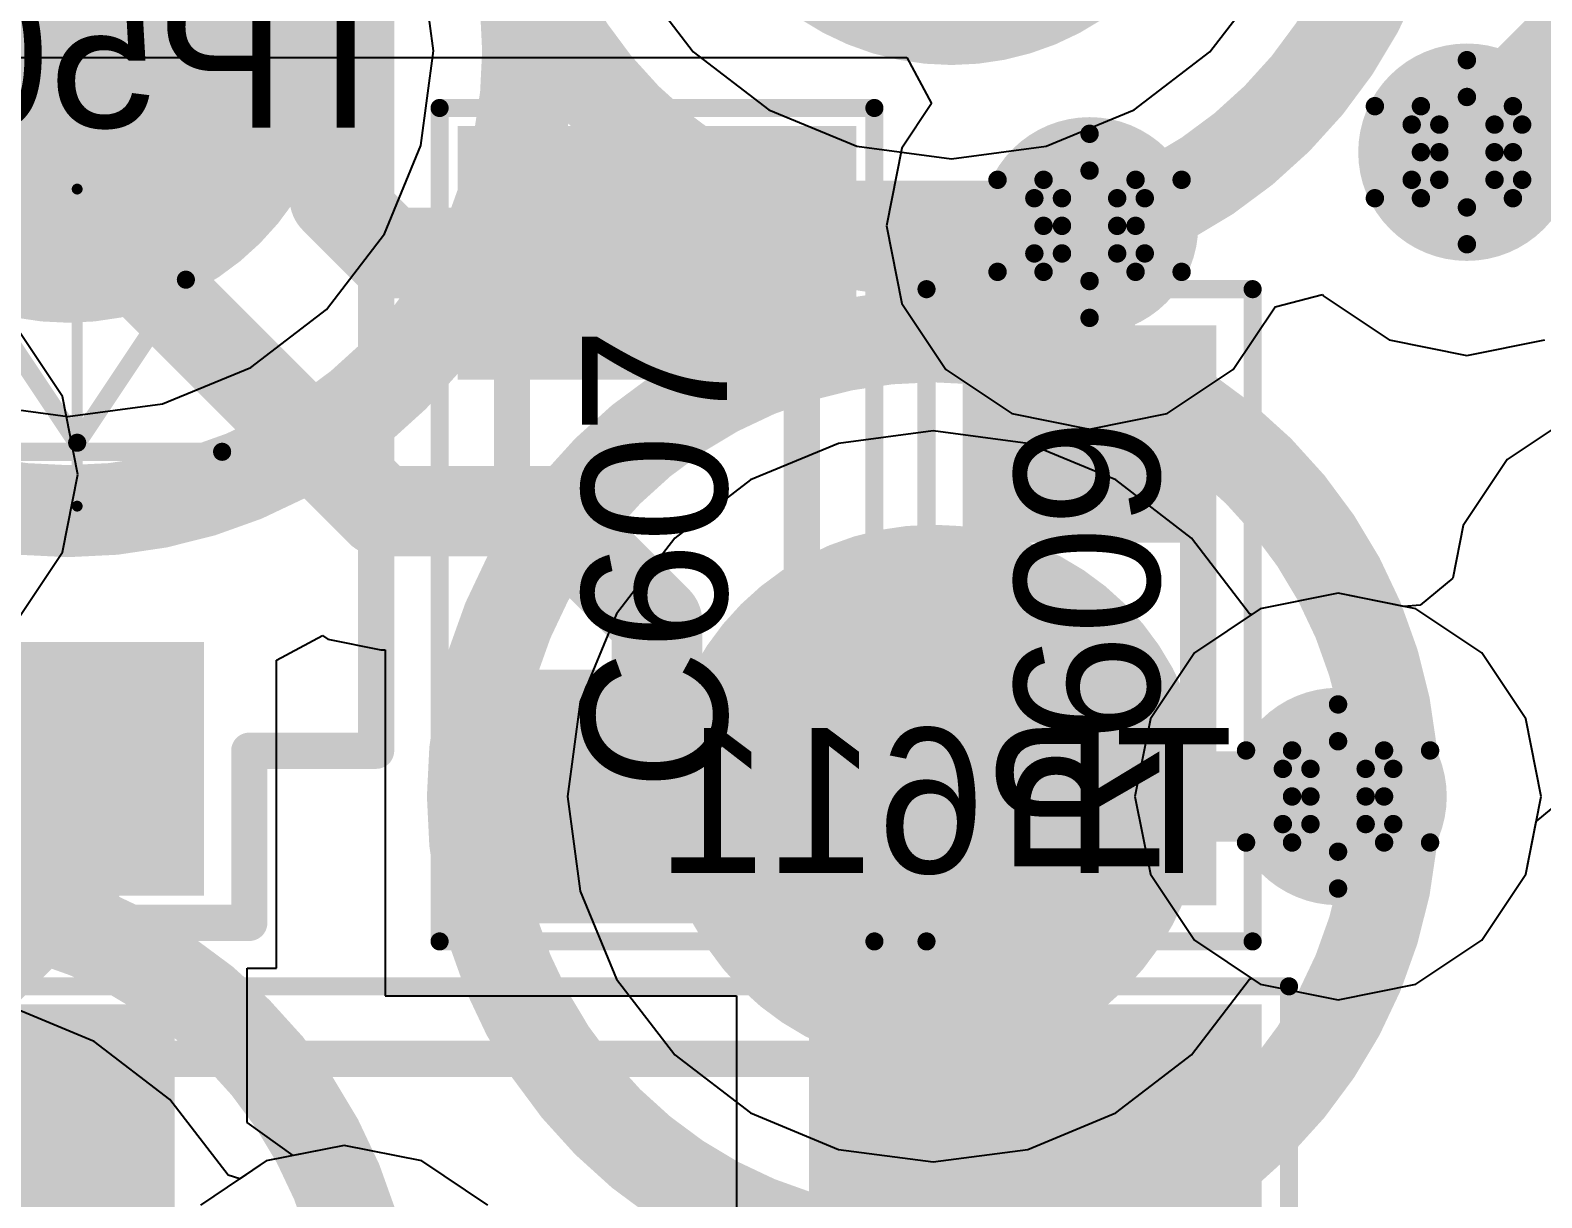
# Model space of a CAD drawing. Header units: millimetres. Extents: x 5 to 399, y 5 to 287.
# Drawn here: x 226.576 to 230.747, y 125.545 to 128.767 of the extents above; entities that cross this region are included whole.
import ezdxf

# ---------------------------------------------------------------- set-up
doc = ezdxf.new("R2010")
doc.units = ezdxf.units.MM
for name, color, linetype in [('BottomLayer', 5, 'Continuous'), ('BottomOverlay', 54, 'Continuous'), ('BottomPaste', 16, 'Continuous'), ('BottomSolder', 6, 'Continuous'), ('DrillDrawing', 1, 'Continuous'), ('DrillGuide', 244, 'Continuous'), ('Mechanical13', 56, 'Continuous'), ('MidLayer1', 16, 'Continuous'), ('MidLayer2', 76, 'Continuous'), ('MultiLayer', 9, 'Continuous'), ('TopLayer', 1, 'Continuous'), ('TopOverlay', 2, 'Continuous'), ('TopPaste', 8, 'Continuous'), ('TopSolder', 216, 'Continuous'), ('ViaHoleLayer', 16, 'Continuous')]:
    doc.layers.add(name, color=color, linetype=linetype)

# ---------------------------------------------------------------- blocks, each defined once
blk = doc.blocks.new('TP1_5MM_B_36')
at = {"layer": 'BottomLayer', "const_width": 0.7499985}
blk.add_lwpolyline([(-0.37499798, 0, 1), (0.37499798, 0, 1)], format="xyb", close=True, dxfattribs=at)
at = {"layer": 'BottomOverlay'}
for points, const_width in [([(1.27, 0, 1), (-1.27, 0, 1)], 0.254), ([(-1.3335, 0, 1), (-1.2065, 0, 1)], 0.127), ([(1.2065, 0, 1), (1.3335, 0, 1)], 0.127)]:
    blk.add_lwpolyline(points, format="xyb", close=True, dxfattribs=dict(at, const_width=const_width))
at = {"layer": 'BottomPaste', "const_width": 0.7499985}
blk.add_lwpolyline([(-0.37499798, 0, 1), (0.37499798, 0, 1)], format="xyb", close=True, dxfattribs=at)
at = {"layer": 'BottomSolder', "const_width": 0.7499985}
blk.add_lwpolyline([(-0.37499798, 0, 1), (0.37499798, 0, 1)], format="xyb", close=True, dxfattribs=at)
blk = doc.blocks.new('0603_C_58')
at = {"layer": 'Mechanical13', "const_width": 0.0999998}
for points in [[(-0.77499972, 0.4001287399999999), (0.8249996199999998, 0.4001287399999999)], [(-0.77499972, 0.4001287399999999), (-0.77499972, -0.39982902)], [(0.8249996199999998, 0.4001287399999999), (0.8249996199999998, -0.39982902)], [(-0.77499972, -0.39982902), (0.8249996199999998, -0.39982902)]]:
    blk.add_lwpolyline(points, dxfattribs=at)
at = {"layer": 'Mechanical13', "const_width": 0.0499999}
for points in [[(-0.7999984, 0.4001287399999999, 1), (-0.75000104, 0.4001287399999999, 1)], [(-0.7999984, 0.4001287399999999, 1), (-0.75000104, 0.4001287399999999, 1)], [(0.8000009399999999, 0.4001287399999999, 1), (0.8499983, 0.4001287399999999, 1)], [(0.8000009399999999, 0.4001287399999999, 1), (0.8499983, 0.4001287399999999, 1)], [(-0.7999984, -0.39982902, 1), (-0.75000104, -0.39982902, 1)], [(-0.7999984, -0.39982902, 1), (-0.75000104, -0.39982902, 1)], [(0.8000009399999999, -0.39982902, 1), (0.8499983, -0.39982902, 1)], [(0.8000009399999999, -0.39982902, 1), (0.8499983, -0.39982902, 1)]]:
    blk.add_lwpolyline(points, format="xyb", close=True, dxfattribs=at)
at = {"layer": 'TopLayer'}
for points in [[(-0.4500016399999999, -0.49999646), (-0.4500016399999999, 0.50000154), (-1.05000044, -0.49999646), (-1.05000044, 0.50000154)], [(0.4500016399999999, 0.49999646), (0.4500016399999999, -0.50000154), (1.05000044, 0.49999646), (1.05000044, -0.50000154)]]:
    blk.add_solid(points, dxfattribs=at)
at = {"layer": 'TopOverlay', "const_width": 0.0499999}
for points in [[(-1.15000024, 0.5999987999999999), (-1.15000024, -0.5999987999999999)], [(-1.15000024, 0.5999987999999999), (1.15000024, 0.5999987999999999)], [(1.15000024, 0.5999987999999999), (1.15000024, -0.5999987999999999)], [(-1.15000024, -0.5999987999999999), (1.15000024, -0.5999987999999999)]]:
    blk.add_lwpolyline(points, dxfattribs=at)
at = {"layer": 'TopOverlay', "const_width": 0.02499868}
for points in [[(-1.16249958, 0.5999987999999999, 1), (-1.1375009, 0.5999987999999999, 1)], [(-1.16249958, 0.5999987999999999, 1), (-1.1375009, 0.5999987999999999, 1)], [(1.1375009, 0.5999987999999999, 1), (1.16249958, 0.5999987999999999, 1)], [(1.1375009, 0.5999987999999999, 1), (1.16249958, 0.5999987999999999, 1)], [(-1.16249958, -0.5999987999999999, 1), (-1.1375009, -0.5999987999999999, 1)], [(-1.16249958, -0.5999987999999999, 1), (-1.1375009, -0.5999987999999999, 1)], [(1.1375009, -0.5999987999999999, 1), (1.16249958, -0.5999987999999999, 1)], [(1.1375009, -0.5999987999999999, 1), (1.16249958, -0.5999987999999999, 1)]]:
    blk.add_lwpolyline(points, format="xyb", close=True, dxfattribs=at)
at = {"layer": 'TopPaste'}
for points in [[(-0.4500016399999999, -0.49999646), (-0.4500016399999999, 0.50000154), (-1.05000044, -0.49999646), (-1.05000044, 0.50000154)], [(0.4500016399999999, 0.49999646), (0.4500016399999999, -0.50000154), (1.05000044, 0.49999646), (1.05000044, -0.50000154)]]:
    blk.add_solid(points, dxfattribs=at)
at = {"layer": 'TopSolder'}
for points in [[(-0.40000174, -0.54999636), (-0.40000174, 0.55000144), (-1.10000034, -0.54999636), (-1.10000034, 0.55000144)], [(0.40000174, 0.54999636), (0.40000174, -0.55000144), (1.10000034, 0.54999636), (1.10000034, -0.55000144)]]:
    blk.add_solid(points, dxfattribs=at)
blk = doc.blocks.new('TP1_5MM_B_99')
at = {"layer": 'BottomLayer', "const_width": 0.7499985}
blk.add_lwpolyline([(-0.37499798, 0, 1), (0.37499798, 0, 1)], format="xyb", close=True, dxfattribs=at)
at = {"layer": 'BottomOverlay'}
for points, const_width in [([(1.27, 0, 1), (-1.27, 0, 1)], 0.254), ([(-1.3335, 0, 1), (-1.2065, 0, 1)], 0.127), ([(1.2065, 0, 1), (1.3335, 0, 1)], 0.127)]:
    blk.add_lwpolyline(points, format="xyb", close=True, dxfattribs=dict(at, const_width=const_width))
at = {"layer": 'BottomPaste', "const_width": 0.7499985}
blk.add_lwpolyline([(-0.37499798, 0, 1), (0.37499798, 0, 1)], format="xyb", close=True, dxfattribs=at)
at = {"layer": 'BottomSolder', "const_width": 0.7499985}
blk.add_lwpolyline([(-0.37499798, 0, 1), (0.37499798, 0, 1)], format="xyb", close=True, dxfattribs=at)
blk = doc.blocks.new('TP1_5MM_B_100')
at = {"layer": 'BottomLayer', "const_width": 0.7499985}
blk.add_lwpolyline([(-0.37499798, 0, 1), (0.37499798, 0, 1)], format="xyb", close=True, dxfattribs=at)
at = {"layer": 'BottomOverlay'}
for points, const_width in [([(1.27, 0, 1), (-1.27, 0, 1)], 0.254), ([(-1.3335, 0, 1), (-1.2065, 0, 1)], 0.127), ([(1.2065, 0, 1), (1.3335, 0, 1)], 0.127)]:
    blk.add_lwpolyline(points, format="xyb", close=True, dxfattribs=dict(at, const_width=const_width))
at = {"layer": 'BottomPaste', "const_width": 0.7499985}
blk.add_lwpolyline([(-0.37499798, 0, 1), (0.37499798, 0, 1)], format="xyb", close=True, dxfattribs=at)
at = {"layer": 'BottomSolder', "const_width": 0.7499985}
blk.add_lwpolyline([(-0.37499798, 0, 1), (0.37499798, 0, 1)], format="xyb", close=True, dxfattribs=at)
blk = doc.blocks.new('TP1_5MM_B_124')
at = {"layer": 'BottomLayer', "const_width": 0.7499985}
blk.add_lwpolyline([(-0.37499798, 0, 1), (0.37499798, 0, 1)], format="xyb", close=True, dxfattribs=at)
at = {"layer": 'BottomOverlay'}
for points, const_width in [([(1.27, 0, 1), (-1.27, 0, 1)], 0.254), ([(-1.3335, 0, 1), (-1.2065, 0, 1)], 0.127), ([(1.2065, 0, 1), (1.3335, 0, 1)], 0.127)]:
    blk.add_lwpolyline(points, format="xyb", close=True, dxfattribs=dict(at, const_width=const_width))
at = {"layer": 'BottomPaste', "const_width": 0.7499985}
blk.add_lwpolyline([(-0.37499798, 0, 1), (0.37499798, 0, 1)], format="xyb", close=True, dxfattribs=at)
at = {"layer": 'BottomSolder', "const_width": 0.7499985}
blk.add_lwpolyline([(-0.37499798, 0, 1), (0.37499798, 0, 1)], format="xyb", close=True, dxfattribs=at)
blk = doc.blocks.new('0402_R_184')
at = {"layer": 'Mechanical13', "const_width": 0.0999998}
for points in [[(-0.5499989, 0.30000194), (0.55000144, 0.30000194)], [(-0.5499989, 0.30000194), (-0.5499989, -0.29999686)], [(0.55000144, 0.30000194), (0.55000144, -0.29999686)], [(-0.5499989, -0.29999686), (0.55000144, -0.29999686)]]:
    blk.add_lwpolyline(points, dxfattribs=at)
at = {"layer": 'Mechanical13', "const_width": 0.0499999}
for points in [[(-0.57499758, 0.30000194, 1), (-0.52500022, 0.30000194, 1)], [(-0.57499758, 0.30000194, 1), (-0.52500022, 0.30000194, 1)], [(0.52500276, 0.30000194, 1), (0.57500012, 0.30000194, 1)], [(0.52500276, 0.30000194, 1), (0.57500012, 0.30000194, 1)], [(-0.57499758, -0.29999686, 1), (-0.52500022, -0.29999686, 1)], [(-0.57499758, -0.29999686, 1), (-0.52500022, -0.29999686, 1)], [(0.52500276, -0.29999686, 1), (0.57500012, -0.29999686, 1)], [(0.52500276, -0.29999686, 1), (0.57500012, -0.29999686, 1)]]:
    blk.add_lwpolyline(points, format="xyb", close=True, dxfattribs=at)
at = {"layer": 'TopLayer'}
for points in [[(-0.2499995, -0.29999686), (-0.2499995, 0.30000194), (-0.7499985, -0.29999686), (-0.7499985, 0.30000194)], [(0.75000104, -0.29999686), (0.75000104, 0.30000194), (0.25000204, -0.29999686), (0.25000204, 0.30000194)]]:
    blk.add_solid(points, dxfattribs=at)
at = {"layer": 'TopOverlay', "const_width": 0.0499999}
for points in [[(-0.90000074, 0.4499991), (0.90000074, 0.4499991)], [(-0.90000074, 0.4499991), (-0.90000074, -0.4499991)], [(0.90000074, 0.4499991), (0.90000074, -0.4499991)], [(-0.90000074, -0.4499991), (0.90000074, -0.4499991)]]:
    blk.add_lwpolyline(points, dxfattribs=at)
at = {"layer": 'TopOverlay', "const_width": 0.02499868}
for points in [[(-0.9125000799999999, 0.4499991, 1), (-0.8875014, 0.4499991, 1)], [(-0.9125000799999999, 0.4499991, 1), (-0.8875014, 0.4499991, 1)], [(0.8875014, 0.4499991, 1), (0.9125000799999999, 0.4499991, 1)], [(0.8875014, 0.4499991, 1), (0.9125000799999999, 0.4499991, 1)], [(-0.9125000799999999, -0.4499991, 1), (-0.8875014, -0.4499991, 1)], [(-0.9125000799999999, -0.4499991, 1), (-0.8875014, -0.4499991, 1)], [(0.8875014, -0.4499991, 1), (0.9125000799999999, -0.4499991, 1)], [(0.8875014, -0.4499991, 1), (0.9125000799999999, -0.4499991, 1)]]:
    blk.add_lwpolyline(points, format="xyb", close=True, dxfattribs=at)
at = {"layer": 'TopPaste'}
for points in [[(-0.2499995, -0.29999686), (-0.2499995, 0.30000194), (-0.7499985, -0.29999686), (-0.7499985, 0.30000194)], [(0.75000104, -0.29999686), (0.75000104, 0.30000194), (0.25000204, -0.29999686), (0.25000204, 0.30000194)]]:
    blk.add_solid(points, dxfattribs=at)
at = {"layer": 'TopSolder'}
for points in [[(-0.1999996, -0.34999676), (-0.1999996, 0.35000184), (-0.7999984, -0.34999676), (-0.7999984, 0.35000184)], [(0.8000009399999999, -0.34999676), (0.8000009399999999, 0.35000184), (0.20000214, -0.34999676), (0.20000214, 0.35000184)]]:
    blk.add_solid(points, dxfattribs=at)
blk = doc.blocks.new('1206_R_187')
at = {"layer": 'Mechanical13', "const_width": 0.0999998}
for points in [[(-1.59983424, 0.8002015999999998), (-1.59983424, -0.7998764799999999)], [(1.60015936, -0.7998764799999999), (-1.59983424, -0.7998764799999999)]]:
    blk.add_lwpolyline(points, dxfattribs=at)
at = {"layer": 'Mechanical13', "const_width": 0.0499999}
blk.add_lwpolyline([(-1.62483292, -0.7998764799999999, 1), (-1.57483556, -0.7998764799999999, 1)], format="xyb", close=True, dxfattribs=at)
blk.add_lwpolyline([(-1.62483292, -0.7998764799999999, 1), (-1.57483556, -0.7998764799999999, 1)], format="xyb", close=True, dxfattribs=at)
at = {"layer": 'TopLayer'}
for points in [[(-0.9249994199999999, -0.8999956600000001), (-0.9249994199999999, 0.90000074), (-2.07499966, -0.8999956600000001), (-2.07499966, 0.90000074)], [(2.07499966, -0.8999956600000001), (2.07499966, 0.90000074), (0.9249994199999999, -0.8999956600000001), (0.9249994199999999, 0.90000074)]]:
    blk.add_solid(points, dxfattribs=at)
at = {"layer": 'TopOverlay', "const_width": 0.0499999}
for points in [[(-2.20000068, 1.00000054), (-2.20000068, -1.00000054)], [(2.17499946, -1.00000054), (-2.20000068, -1.00000054)]]:
    blk.add_lwpolyline(points, dxfattribs=at)
at = {"layer": 'TopOverlay', "const_width": 0.02499868}
blk.add_lwpolyline([(-2.21250002, -1.00000054, 1), (-2.18750134, -1.00000054, 1)], format="xyb", close=True, dxfattribs=at)
blk.add_lwpolyline([(-2.21250002, -1.00000054, 1), (-2.18750134, -1.00000054, 1)], format="xyb", close=True, dxfattribs=at)
at = {"layer": 'TopPaste'}
for points in [[(-0.9249994199999999, -0.8999956600000001), (-0.9249994199999999, 0.90000074), (-2.07499966, -0.8999956600000001), (-2.07499966, 0.90000074)], [(2.07499966, -0.8999956600000001), (2.07499966, 0.90000074), (0.9249994199999999, -0.8999956600000001), (0.9249994199999999, 0.90000074)]]:
    blk.add_solid(points, dxfattribs=at)
at = {"layer": 'TopSolder'}
for points in [[(-0.87499952, -0.94999556), (-0.87499952, 0.95000064), (-2.12499956, -0.94999556), (-2.12499956, 0.95000064)], [(2.12499956, -0.94999556), (2.12499956, 0.95000064), (0.87499952, -0.94999556), (0.87499952, 0.95000064)]]:
    blk.add_solid(points, dxfattribs=at)
blk = doc.blocks.new('SOD_323_216')
at = {"layer": 'TopLayer'}
for points in [[(-0.8000009399999999, -0.29999686), (-0.8000009399999999, 0.30000194), (-1.39999974, -0.29999686), (-1.39999974, 0.30000194)], [(1.39999974, -0.29999686), (1.39999974, 0.30000194), (0.8000009399999999, -0.29999686), (0.8000009399999999, 0.30000194)]]:
    blk.add_solid(points, dxfattribs=at)
at = {"layer": 'TopOverlay'}
for points, const_width in [([(-1.05000044, 0.8249996199999998), (-1.05000044, 0.47500032)], 0.0999998), ([(-1.05000044, 0.8249996199999998), (1.05000044, 0.8249996199999998)], 0.0999998), ([(1.05000044, 0.8249996199999998), (1.05000044, 0.47500032)], 0.0999998), ([(-1.52500076, 0.47500032), (-1.52500076, -0.47500032)], 0.0999998), ([(-1.52500076, 0.47499778), (-1.05000044, 0.47499778)], 0.0999998), ([(1.05000044, 0.47499778), (1.52500076, 0.47499778)], 0.0999998), ([(1.52500076, 0.47500032), (1.52500076, -0.47500032)], 0.0999998), ([(-0.22500082, 0.37500052), (-0.22500082, -0.3999992)], 0.0499999), ([(-0.22500082, 0.37500052), (-0.0499999, 0.37500052)], 0.0499999), ([(0.2499995, 0.2999994), (-0.20000214, 0)], 0.0499999), ([(0.2499995, 0.2999994), (0.2499995, -0.2999994)], 0.0499999), ([(-0.37500052, 0), (0.499999, 0)], 0.02999994), ([(-0.20000214, 0), (0.2499995, -0.2999994)], 0.0499999), ([(-1.52500076, -0.47499778), (-1.05000044, -0.47499778)], 0.0999998), ([(-1.05000044, -0.47500032), (-1.05000044, -0.8249996199999998)], 0.0999998), ([(1.05000044, -0.47499778), (1.52500076, -0.47499778)], 0.0999998), ([(1.05000044, -0.47500032), (1.05000044, -0.8249996199999998)], 0.0999998), ([(-1.05000044, -0.8249996199999998), (1.05000044, -0.8249996199999998)], 0.0999998)]:
    blk.add_lwpolyline(points, dxfattribs=dict(at, const_width=const_width))
for points, const_width in [([(-1.07499912, 0.8249996199999998, 1), (-1.02500176, 0.8249996199999998, 1)], 0.0499999), ([(-1.07499912, 0.8249996199999998, 1), (-1.02500176, 0.8249996199999998, 1)], 0.0499999), ([(1.02500176, 0.8249996199999998, 1), (1.07499912, 0.8249996199999998, 1)], 0.0499999), ([(1.02500176, 0.8249996199999998, 1), (1.07499912, 0.8249996199999998, 1)], 0.0499999), ([(-1.54999944, 0.47500032, 1), (-1.50000208, 0.47500032, 1)], 0.0499999), ([(-1.54999944, 0.47499778, 1), (-1.50000208, 0.47499778, 1)], 0.0499999), ([(-1.07499912, 0.47500032, 1), (-1.02500176, 0.47500032, 1)], 0.0499999), ([(-1.07499912, 0.47499778, 1), (-1.02500176, 0.47499778, 1)], 0.0499999), ([(1.02500176, 0.47500032, 1), (1.07499912, 0.47500032, 1)], 0.0499999), ([(1.02500176, 0.47499778, 1), (1.07499912, 0.47499778, 1)], 0.0499999), ([(1.50000208, 0.47500032, 1), (1.54999944, 0.47500032, 1)], 0.0499999), ([(1.50000208, 0.47499778, 1), (1.54999944, 0.47499778, 1)], 0.0499999), ([(-0.23750016, 0.37500052, 1), (-0.21250148, 0.37500052, 1)], 0.02499868), ([(-0.23750016, 0.37500052, 1), (-0.21250148, 0.37500052, 1)], 0.02499868), ([(-0.06249923999999999, 0.37500052, 1), (-0.03750056, 0.37500052, 1)], 0.02499868), ([(0.23750016, 0.2999994, 1), (0.26249884, 0.2999994, 1)], 0.02499868), ([(0.23750016, 0.2999994, 1), (0.26249884, 0.2999994, 1)], 0.02499868), ([(-0.38250114, 0, 1), (-0.3674999, 0, 1)], 0.0149987), ([(-0.21250148, 0, 1), (-0.1875028, 0, 1)], 0.02499868), ([(-0.21250148, 0, 1), (-0.1875028, 0, 1)], 0.02499868), ([(0.49249838, 0, 1), (0.5074996199999999, 0, 1)], 0.0149987), ([(0.23750016, -0.2999994, 1), (0.26249884, -0.2999994, 1)], 0.02499868), ([(0.23750016, -0.2999994, 1), (0.26249884, -0.2999994, 1)], 0.02499868), ([(-0.23750016, -0.3999992, 1), (-0.21250148, -0.3999992, 1)], 0.02499868), ([(-1.54999944, -0.47499778, 1), (-1.50000208, -0.47499778, 1)], 0.0499999), ([(-1.54999944, -0.47500032, 1), (-1.50000208, -0.47500032, 1)], 0.0499999), ([(-1.07499912, -0.47499778, 1), (-1.02500176, -0.47499778, 1)], 0.0499999), ([(-1.07499912, -0.47500032, 1), (-1.02500176, -0.47500032, 1)], 0.0499999), ([(1.02500176, -0.47499778, 1), (1.07499912, -0.47499778, 1)], 0.0499999), ([(1.02500176, -0.47500032, 1), (1.07499912, -0.47500032, 1)], 0.0499999), ([(1.50000208, -0.47499778, 1), (1.54999944, -0.47499778, 1)], 0.0499999), ([(1.50000208, -0.47500032, 1), (1.54999944, -0.47500032, 1)], 0.0499999), ([(-1.07499912, -0.8249996199999998, 1), (-1.02500176, -0.8249996199999998, 1)], 0.0499999), ([(-1.07499912, -0.8249996199999998, 1), (-1.02500176, -0.8249996199999998, 1)], 0.0499999), ([(1.02500176, -0.8249996199999998, 1), (1.07499912, -0.8249996199999998, 1)], 0.0499999), ([(1.02500176, -0.8249996199999998, 1), (1.07499912, -0.8249996199999998, 1)], 0.0499999)]:
    blk.add_lwpolyline(points, format="xyb", close=True, dxfattribs=dict(at, const_width=const_width))
at = {"layer": 'TopPaste'}
for points in [[(-0.8000009399999999, -0.29999686), (-0.8000009399999999, 0.30000194), (-1.39999974, -0.29999686), (-1.39999974, 0.30000194)], [(1.39999974, -0.29999686), (1.39999974, 0.30000194), (0.8000009399999999, -0.29999686), (0.8000009399999999, 0.30000194)]]:
    blk.add_solid(points, dxfattribs=at)
at = {"layer": 'TopSolder'}
for points in [[(-0.75000104, -0.34999676), (-0.75000104, 0.35000184), (-1.44999964, -0.34999676), (-1.44999964, 0.35000184)], [(1.44999964, -0.34999676), (1.44999964, 0.35000184), (0.75000104, -0.34999676), (0.75000104, 0.35000184)]]:
    blk.add_solid(points, dxfattribs=at)

msp = doc.modelspace()

# ---------------------------------------------------------------- linework, layer by layer
at = {"layer": 'BottomLayer'}
for p, q in [((227.68862514, 128.70999658), (227.6542564, 128.97104762)), ((228.24490292, 128.91688212), (228.40519216, 128.70798998)), ((229.83160536, 128.70798998), (229.9918946, 128.91688212)), ((227.6542564, 128.44894554), (227.68862514, 128.70999658)), ((228.40519216, 128.70798998), (228.61408684, 128.54770074)), ((229.62271068, 128.54770074), (229.83160536, 128.70798998)), ((228.61408684, 128.54770074), (228.85734772, 128.44693894)), ((229.3794498, 128.44693894), (229.62271068, 128.54770074)), ((227.5534946, 128.20568466), (227.6542564, 128.44894554)), ((228.85734772, 128.44693894), (229.11839876, 128.4125702)), ((229.11839876, 128.4125702), (229.3794498, 128.44693894)), ((227.39320536, 127.99678998), (227.5534946, 128.20568466)), ((227.18431322, 127.83650074), (227.39320536, 127.99678998)), ((226.9410498, 127.73573894), (227.18431322, 127.83650074)), ((226.41894772, 127.73573894), (226.67999876, 127.7013702)), ((226.67999876, 127.7013702), (226.9410498, 127.73573894)), ((230.83419924, 127.70408292), (230.65227174, 127.5825236)), ((229.06759876, 127.66122296), (228.80654772, 127.62685422)), ((229.3286498, 127.62685422), (229.06759876, 127.66122296)), ((228.80654772, 127.62685422), (228.5632843, 127.52609242)), ((229.57191322, 127.52609242), (229.3286498, 127.62685422)), ((230.65227174, 127.5825236), (230.53071242, 127.4005961)), ((228.5632843, 127.52609242), (228.35439216, 127.36580318)), ((229.78080536, 127.36580318), (229.57191322, 127.52609242)), ((230.53071242, 127.4005961), (230.50180468, 127.25526746)), ((228.35439216, 127.36580318), (228.19410292, 127.1569085)), ((229.9410946, 127.15691104), (229.78080536, 127.36580318)), ((230.50180468, 127.25526746), (230.4116423, 127.18051018)), ((230.18519622, 127.2133727), (229.9705967, 127.17068546)), ((230.3666589, 127.17727676), (230.18519622, 127.2133727)), ((228.19410292, 127.1569085), (228.09334112, 126.91364762)), ((229.94720584, 127.15505684), (229.9410946, 127.15691104)), ((229.9705967, 127.17068546), (229.94720584, 127.15505684)), ((230.4116423, 127.18051018), (230.3666589, 127.17727676)), ((228.09334112, 126.91364762), (228.05897238, 126.65259658)), ((228.05897238, 126.65259658), (228.09334112, 126.39154554)), ((230.7321903, 126.58332824), (230.82235268, 126.65808552)), ((230.70328256, 126.4379996), (230.7321903, 126.58332824)), ((230.58172324, 126.2560721), (230.70328256, 126.4379996)), ((228.09334112, 126.39154554), (228.19410292, 126.14828466)), ((230.39979574, 126.13451278), (230.58172324, 126.2560721)), ((228.19410292, 126.14828466), (228.35439216, 125.93938998)), ((229.78080536, 125.93938998), (229.9410946, 126.14828212)), ((229.9410946, 126.14828212), (229.94721092, 126.15013886)), ((229.94721092, 126.15013886), (229.9705967, 126.13451278)), ((229.9705967, 126.13451278), (230.18519622, 126.09182554)), ((230.18519622, 126.09182554), (230.39979574, 126.13451278)), ((226.75251322, 125.97669242), (226.5092498, 126.07745422)), ((226.96140536, 125.81640318), (226.75251322, 125.97669242)), ((228.35439216, 125.93938998), (228.5632843, 125.77910074)), ((229.57191322, 125.77910074), (229.78080536, 125.93938998)), ((227.1216946, 125.60751104), (226.96140536, 125.81640318)), ((228.5632843, 125.77910074), (228.80654772, 125.67833894)), ((229.3286498, 125.67833894), (229.57191322, 125.77910074)), ((227.44199876, 125.68937016), (227.22739924, 125.64668292)), ((227.65659828, 125.64668292), (227.44199876, 125.68937016)), ((228.80654772, 125.67833894), (229.06759876, 125.6439702)), ((229.06759876, 125.6439702), (229.3286498, 125.67833894)), ((227.15407198, 125.59768886), (227.1216946, 125.60751104)), ((227.22739924, 125.64668292), (227.15407198, 125.59768886)), ((227.83852578, 125.5251236), (227.65659828, 125.64668292))]:
    msp.add_line(p, q, dxfattribs=at)
for points, const_width in [([(230.39079906, 128.43059658, 1), (230.69079846, 128.43059658, 1)], 0.2999994), ([(229.34939398, 128.22739912, 1), (229.64939338, 128.22739912, 1)], 0.2999994), ([(230.03519652, 126.65259912, 1), (230.33519592, 126.65259912, 1)], 0.2999994), ([(229.00509952, 126.65259658, 1), (229.130098, 126.65259658, 1)], 0.12499848), ([(230.12269444, 126.65259658, 1), (230.24769292, 126.65259658, 1)], 0.12499848), ([(230.12269444, 126.65259658, 1), (230.24769292, 126.65259658, 1)], 0.12499848), ([(230.12269698, 126.65259912, 1), (230.24769546, 126.65259912, 1)], 0.12499848)]:
    msp.add_lwpolyline(points, format="xyb", close=True, dxfattribs=dict(at, const_width=const_width))
at = {"layer": 'BottomLayer', "const_width": 0.2499995}
for points in [[(229.06759876, 126.65259658), (230.18519368, 126.65259658)], [(230.18519368, 126.65259658), (230.18519622, 126.65259912)]]:
    msp.add_lwpolyline(points, dxfattribs=at)
at = {"layer": 'DrillDrawing', "const_width": 0.0508}
for points in [[(230.41379876, 128.55759658), (230.54079876, 128.68459658)], [(230.54079876, 128.68459658), (230.66779876, 128.55759658)], [(230.28679876, 128.55759658), (230.41379876, 128.43059658)], [(230.28679876, 128.55759658), (230.41379876, 128.55759658)], [(230.46459876, 128.50679658), (230.54079876, 128.58299658)], [(230.54079876, 128.58299658), (230.61699876, 128.50679658)], [(230.66779876, 128.55759658), (230.79479876, 128.55759658)], [(230.66779876, 128.43059658), (230.79479876, 128.55759658)], [(230.38839876, 128.50679658), (230.46459876, 128.43059658)], [(230.38839876, 128.50679658), (230.46459876, 128.50679658)], [(230.61699876, 128.50679658), (230.69319876, 128.50679658)], [(230.61699876, 128.43059658), (230.69319876, 128.50679658)], [(229.37239368, 128.35439912), (229.49939368, 128.48139912)], [(229.49939368, 128.48139912), (229.62639368, 128.35439912)], [(230.28679876, 128.30359658), (230.41379876, 128.43059658)], [(230.38839876, 128.35439658), (230.46459876, 128.43059658)], [(230.61699876, 128.43059658), (230.69319876, 128.35439658)], [(230.66779876, 128.43059658), (230.79479876, 128.30359658)], [(229.42319368, 128.30359912), (229.49939368, 128.37979912)], [(229.49939368, 128.37979912), (229.57559368, 128.30359912)], [(229.24539368, 128.35439912), (229.37239368, 128.22739912)], [(229.24539368, 128.35439912), (229.37239368, 128.35439912)], [(229.62639368, 128.35439912), (229.75339368, 128.35439912)], [(229.62639368, 128.22739912), (229.75339368, 128.35439912)], [(230.38839876, 128.35439658), (230.46459876, 128.35439658)], [(230.46459876, 128.35439658), (230.54079876, 128.27819658)], [(230.54079876, 128.27819658), (230.61699876, 128.35439658)], [(230.61699876, 128.35439658), (230.69319876, 128.35439658)], [(229.34699368, 128.30359912), (229.42319368, 128.22739912)], [(229.34699368, 128.30359912), (229.42319368, 128.30359912)], [(229.57559368, 128.30359912), (229.65179368, 128.30359912)], [(229.57559368, 128.22739912), (229.65179368, 128.30359912)], [(230.28679876, 128.30359658), (230.41379876, 128.30359658)], [(230.41379876, 128.30359658), (230.54079876, 128.17659658)], [(230.54079876, 128.17659658), (230.66779876, 128.30359658)], [(230.66779876, 128.30359658), (230.79479876, 128.30359658)], [(229.24539368, 128.10039912), (229.37239368, 128.22739912)], [(229.34699368, 128.15119912), (229.42319368, 128.22739912)], [(229.57559368, 128.22739912), (229.65179368, 128.15119912)], [(229.62639368, 128.22739912), (229.75339368, 128.10039912)], [(229.34699368, 128.15119912), (229.42319368, 128.15119912)], [(229.42319368, 128.15119912), (229.49939368, 128.07499912)], [(229.49939368, 128.07499912), (229.57559368, 128.15119912)], [(229.57559368, 128.15119912), (229.65179368, 128.15119912)], [(229.24539368, 128.10039912), (229.37239368, 128.10039912)], [(229.37239368, 128.10039912), (229.49939368, 127.97339912)], [(229.49939368, 127.97339912), (229.62639368, 128.10039912)], [(229.62639368, 128.10039912), (229.75339368, 128.10039912)], [(230.05819622, 126.77959912), (230.18519622, 126.90659912)], [(230.18519622, 126.90659912), (230.31219622, 126.77959912)], [(230.10899622, 126.72879912), (230.18519622, 126.80499912)], [(230.18519622, 126.80499912), (230.26139622, 126.72879912)], [(229.93119622, 126.77959912), (230.05819622, 126.65259912)], [(229.93119622, 126.77959912), (230.05819622, 126.77959912)], [(230.31219622, 126.77959912), (230.43919622, 126.77959912)], [(230.31219622, 126.65259912), (230.43919622, 126.77959912)], [(230.03279622, 126.72879912), (230.10899622, 126.65259912)], [(230.03279622, 126.72879912), (230.10899622, 126.72879912)], [(230.26139622, 126.72879912), (230.33759622, 126.72879912)], [(230.26139622, 126.65259912), (230.33759622, 126.72879912)], [(229.93119622, 126.52559912), (230.05819622, 126.65259912)], [(230.03279622, 126.57639912), (230.10899622, 126.65259912)], [(230.26139622, 126.65259912), (230.33759622, 126.57639912)], [(230.31219622, 126.65259912), (230.43919622, 126.52559912)], [(230.03279622, 126.57639912), (230.10899622, 126.57639912)], [(230.10899622, 126.57639912), (230.18519622, 126.50019912)], [(230.18519622, 126.50019912), (230.26139622, 126.57639912)], [(230.26139622, 126.57639912), (230.33759622, 126.57639912)], [(229.93119622, 126.52559912), (230.05819622, 126.52559912)], [(230.05819622, 126.52559912), (230.18519622, 126.39859912)], [(230.18519622, 126.39859912), (230.31219622, 126.52559912)], [(230.31219622, 126.52559912), (230.43919622, 126.52559912)]]:
    msp.add_lwpolyline(points, dxfattribs=at)
at = {"layer": 'DrillDrawing', "const_width": 0.0254}
for points in [[(230.52809876, 128.68459658, 1), (230.55349876, 128.68459658, 1)], [(230.52809876, 128.68459658, 1), (230.55349876, 128.68459658, 1)], [(230.27409876, 128.55759658, 1), (230.29949876, 128.55759658, 1)], [(230.27409876, 128.55759658, 1), (230.29949876, 128.55759658, 1)], [(230.40109876, 128.55759658, 1), (230.42649876, 128.55759658, 1)], [(230.40109876, 128.55759658, 1), (230.42649876, 128.55759658, 1)], [(230.52809876, 128.58299658, 1), (230.55349876, 128.58299658, 1)], [(230.52809876, 128.58299658, 1), (230.55349876, 128.58299658, 1)], [(230.65509876, 128.55759658, 1), (230.68049876, 128.55759658, 1)], [(230.65509876, 128.55759658, 1), (230.68049876, 128.55759658, 1)], [(230.37569876, 128.50679658, 1), (230.40109876, 128.50679658, 1)], [(230.37569876, 128.50679658, 1), (230.40109876, 128.50679658, 1)], [(230.45189876, 128.50679658, 1), (230.47729876, 128.50679658, 1)], [(230.45189876, 128.50679658, 1), (230.47729876, 128.50679658, 1)], [(230.60429876, 128.50679658, 1), (230.62969876, 128.50679658, 1)], [(230.60429876, 128.50679658, 1), (230.62969876, 128.50679658, 1)], [(230.68049876, 128.50679658, 1), (230.70589876, 128.50679658, 1)], [(230.68049876, 128.50679658, 1), (230.70589876, 128.50679658, 1)], [(229.48669368, 128.48139912, 1), (229.51209368, 128.48139912, 1)], [(229.48669368, 128.48139912, 1), (229.51209368, 128.48139912, 1)], [(230.40109876, 128.43059658, 1), (230.42649876, 128.43059658, 1)], [(230.40109876, 128.43059658, 1), (230.42649876, 128.43059658, 1)], [(230.45189876, 128.43059658, 1), (230.47729876, 128.43059658, 1)], [(230.45189876, 128.43059658, 1), (230.47729876, 128.43059658, 1)], [(230.60429876, 128.43059658, 1), (230.62969876, 128.43059658, 1)], [(230.60429876, 128.43059658, 1), (230.62969876, 128.43059658, 1)], [(230.65509876, 128.43059658, 1), (230.68049876, 128.43059658, 1)], [(230.65509876, 128.43059658, 1), (230.68049876, 128.43059658, 1)], [(229.48669368, 128.37979912, 1), (229.51209368, 128.37979912, 1)], [(229.48669368, 128.37979912, 1), (229.51209368, 128.37979912, 1)], [(229.23269368, 128.35439912, 1), (229.25809368, 128.35439912, 1)], [(229.23269368, 128.35439912, 1), (229.25809368, 128.35439912, 1)], [(229.35969368, 128.35439912, 1), (229.38509368, 128.35439912, 1)], [(229.35969368, 128.35439912, 1), (229.38509368, 128.35439912, 1)], [(229.61369368, 128.35439912, 1), (229.63909368, 128.35439912, 1)], [(229.61369368, 128.35439912, 1), (229.63909368, 128.35439912, 1)], [(229.74069368, 128.35439912, 1), (229.76609368, 128.35439912, 1)], [(229.74069368, 128.35439912, 1), (229.76609368, 128.35439912, 1)], [(230.37569876, 128.35439658, 1), (230.40109876, 128.35439658, 1)], [(230.37569876, 128.35439658, 1), (230.40109876, 128.35439658, 1)], [(230.45189876, 128.35439658, 1), (230.47729876, 128.35439658, 1)], [(230.45189876, 128.35439658, 1), (230.47729876, 128.35439658, 1)], [(230.60429876, 128.35439658, 1), (230.62969876, 128.35439658, 1)], [(230.60429876, 128.35439658, 1), (230.62969876, 128.35439658, 1)], [(230.68049876, 128.35439658, 1), (230.70589876, 128.35439658, 1)], [(230.68049876, 128.35439658, 1), (230.70589876, 128.35439658, 1)], [(229.33429368, 128.30359912, 1), (229.35969368, 128.30359912, 1)], [(229.33429368, 128.30359912, 1), (229.35969368, 128.30359912, 1)], [(229.41049368, 128.30359912, 1), (229.43589368, 128.30359912, 1)], [(229.41049368, 128.30359912, 1), (229.43589368, 128.30359912, 1)], [(229.56289368, 128.30359912, 1), (229.58829368, 128.30359912, 1)], [(229.56289368, 128.30359912, 1), (229.58829368, 128.30359912, 1)], [(229.63909368, 128.30359912, 1), (229.66449368, 128.30359912, 1)], [(229.63909368, 128.30359912, 1), (229.66449368, 128.30359912, 1)], [(230.27409876, 128.30359658, 1), (230.29949876, 128.30359658, 1)], [(230.27409876, 128.30359658, 1), (230.29949876, 128.30359658, 1)], [(230.40109876, 128.30359658, 1), (230.42649876, 128.30359658, 1)], [(230.40109876, 128.30359658, 1), (230.42649876, 128.30359658, 1)], [(230.65509876, 128.30359658, 1), (230.68049876, 128.30359658, 1)], [(230.65509876, 128.30359658, 1), (230.68049876, 128.30359658, 1)], [(230.52809876, 128.27819658, 1), (230.55349876, 128.27819658, 1)], [(230.52809876, 128.27819658, 1), (230.55349876, 128.27819658, 1)], [(229.35969368, 128.22739912, 1), (229.38509368, 128.22739912, 1)], [(229.35969368, 128.22739912, 1), (229.38509368, 128.22739912, 1)], [(229.41049368, 128.22739912, 1), (229.43589368, 128.22739912, 1)], [(229.41049368, 128.22739912, 1), (229.43589368, 128.22739912, 1)], [(229.56289368, 128.22739912, 1), (229.58829368, 128.22739912, 1)], [(229.56289368, 128.22739912, 1), (229.58829368, 128.22739912, 1)], [(229.61369368, 128.22739912, 1), (229.63909368, 128.22739912, 1)], [(229.61369368, 128.22739912, 1), (229.63909368, 128.22739912, 1)], [(230.52809876, 128.17659658, 1), (230.55349876, 128.17659658, 1)], [(230.52809876, 128.17659658, 1), (230.55349876, 128.17659658, 1)], [(229.33429368, 128.15119912, 1), (229.35969368, 128.15119912, 1)], [(229.33429368, 128.15119912, 1), (229.35969368, 128.15119912, 1)], [(229.41049368, 128.15119912, 1), (229.43589368, 128.15119912, 1)], [(229.41049368, 128.15119912, 1), (229.43589368, 128.15119912, 1)], [(229.56289368, 128.15119912, 1), (229.58829368, 128.15119912, 1)], [(229.56289368, 128.15119912, 1), (229.58829368, 128.15119912, 1)], [(229.63909368, 128.15119912, 1), (229.66449368, 128.15119912, 1)], [(229.63909368, 128.15119912, 1), (229.66449368, 128.15119912, 1)], [(229.23269368, 128.10039912, 1), (229.25809368, 128.10039912, 1)], [(229.23269368, 128.10039912, 1), (229.25809368, 128.10039912, 1)], [(229.35969368, 128.10039912, 1), (229.38509368, 128.10039912, 1)], [(229.35969368, 128.10039912, 1), (229.38509368, 128.10039912, 1)], [(229.61369368, 128.10039912, 1), (229.63909368, 128.10039912, 1)], [(229.61369368, 128.10039912, 1), (229.63909368, 128.10039912, 1)], [(229.74069368, 128.10039912, 1), (229.76609368, 128.10039912, 1)], [(229.74069368, 128.10039912, 1), (229.76609368, 128.10039912, 1)], [(229.48669368, 128.07499912, 1), (229.51209368, 128.07499912, 1)], [(229.48669368, 128.07499912, 1), (229.51209368, 128.07499912, 1)], [(229.48669368, 127.97339912, 1), (229.51209368, 127.97339912, 1)], [(229.48669368, 127.97339912, 1), (229.51209368, 127.97339912, 1)], [(230.17249622, 126.90659912, 1), (230.19789622, 126.90659912, 1)], [(230.17249622, 126.90659912, 1), (230.19789622, 126.90659912, 1)], [(230.17249622, 126.80499912, 1), (230.19789622, 126.80499912, 1)], [(230.17249622, 126.80499912, 1), (230.19789622, 126.80499912, 1)], [(229.91849622, 126.77959912, 1), (229.94389622, 126.77959912, 1)], [(229.91849622, 126.77959912, 1), (229.94389622, 126.77959912, 1)], [(230.04549622, 126.77959912, 1), (230.07089622, 126.77959912, 1)], [(230.04549622, 126.77959912, 1), (230.07089622, 126.77959912, 1)], [(230.29949622, 126.77959912, 1), (230.32489622, 126.77959912, 1)], [(230.29949622, 126.77959912, 1), (230.32489622, 126.77959912, 1)], [(230.42649622, 126.77959912, 1), (230.45189622, 126.77959912, 1)], [(230.42649622, 126.77959912, 1), (230.45189622, 126.77959912, 1)], [(230.02009622, 126.72879912, 1), (230.04549622, 126.72879912, 1)], [(230.02009622, 126.72879912, 1), (230.04549622, 126.72879912, 1)], [(230.09629622, 126.72879912, 1), (230.12169622, 126.72879912, 1)], [(230.09629622, 126.72879912, 1), (230.12169622, 126.72879912, 1)], [(230.24869622, 126.72879912, 1), (230.27409622, 126.72879912, 1)], [(230.24869622, 126.72879912, 1), (230.27409622, 126.72879912, 1)], [(230.32489622, 126.72879912, 1), (230.35029622, 126.72879912, 1)], [(230.32489622, 126.72879912, 1), (230.35029622, 126.72879912, 1)], [(230.04549622, 126.65259912, 1), (230.07089622, 126.65259912, 1)], [(230.04549622, 126.65259912, 1), (230.07089622, 126.65259912, 1)], [(230.09629622, 126.65259912, 1), (230.12169622, 126.65259912, 1)], [(230.09629622, 126.65259912, 1), (230.12169622, 126.65259912, 1)], [(230.24869622, 126.65259912, 1), (230.27409622, 126.65259912, 1)], [(230.24869622, 126.65259912, 1), (230.27409622, 126.65259912, 1)], [(230.29949622, 126.65259912, 1), (230.32489622, 126.65259912, 1)], [(230.29949622, 126.65259912, 1), (230.32489622, 126.65259912, 1)], [(230.02009622, 126.57639912, 1), (230.04549622, 126.57639912, 1)], [(230.02009622, 126.57639912, 1), (230.04549622, 126.57639912, 1)], [(230.09629622, 126.57639912, 1), (230.12169622, 126.57639912, 1)], [(230.09629622, 126.57639912, 1), (230.12169622, 126.57639912, 1)], [(230.24869622, 126.57639912, 1), (230.27409622, 126.57639912, 1)], [(230.24869622, 126.57639912, 1), (230.27409622, 126.57639912, 1)], [(230.32489622, 126.57639912, 1), (230.35029622, 126.57639912, 1)], [(230.32489622, 126.57639912, 1), (230.35029622, 126.57639912, 1)], [(229.91849622, 126.52559912, 1), (229.94389622, 126.52559912, 1)], [(229.91849622, 126.52559912, 1), (229.94389622, 126.52559912, 1)], [(230.04549622, 126.52559912, 1), (230.07089622, 126.52559912, 1)], [(230.04549622, 126.52559912, 1), (230.07089622, 126.52559912, 1)], [(230.17249622, 126.50019912, 1), (230.19789622, 126.50019912, 1)], [(230.17249622, 126.50019912, 1), (230.19789622, 126.50019912, 1)], [(230.29949622, 126.52559912, 1), (230.32489622, 126.52559912, 1)], [(230.29949622, 126.52559912, 1), (230.32489622, 126.52559912, 1)], [(230.42649622, 126.52559912, 1), (230.45189622, 126.52559912, 1)], [(230.42649622, 126.52559912, 1), (230.45189622, 126.52559912, 1)], [(230.17249622, 126.39859912, 1), (230.19789622, 126.39859912, 1)], [(230.17249622, 126.39859912, 1), (230.19789622, 126.39859912, 1)]]:
    msp.add_lwpolyline(points, format="xyb", close=True, dxfattribs=at)
at = {"layer": 'DrillGuide', "const_width": 0.12499848}
for points in [[(230.47829952, 128.43059658, 1), (230.603298, 128.43059658, 1)], [(229.43689444, 128.22739912, 1), (229.56189292, 128.22739912, 1)], [(230.12269698, 126.65259912, 1), (230.24769546, 126.65259912, 1)]]:
    msp.add_lwpolyline(points, format="xyb", close=True, dxfattribs=at)
at = {"layer": 'MidLayer1'}
for p, q in [((230.83419924, 127.70408292), (230.65227174, 127.5825236)), ((230.65227174, 127.5825236), (230.53071242, 127.4005961)), ((230.53071242, 127.4005961), (230.50180468, 127.25526746)), ((230.50180468, 127.25526746), (230.4116423, 127.18051018)), ((230.18519622, 127.2133727), (229.9705967, 127.17068546)), ((230.3666589, 127.17727676), (230.18519622, 127.2133727)), ((229.9705967, 127.17068546), (229.7886692, 127.04912614)), ((230.4116423, 127.18051018), (230.3666589, 127.17727676)), ((229.7886692, 127.04912614), (229.66710988, 126.86719864)), ((229.66710988, 126.86719864), (229.62442264, 126.65259912)), ((229.62442264, 126.65259912), (229.66710988, 126.4379996)), ((230.7321903, 126.58332824), (230.82235268, 126.65808552)), ((230.70328256, 126.4379996), (230.7321903, 126.58332824)), ((229.66710988, 126.4379996), (229.7886692, 126.2560721)), ((230.58172324, 126.2560721), (230.70328256, 126.4379996)), ((229.7886692, 126.2560721), (229.9705967, 126.13451278)), ((230.39979574, 126.13451278), (230.58172324, 126.2560721)), ((229.9705967, 126.13451278), (230.18519622, 126.09182554)), ((230.18519622, 126.09182554), (230.39979574, 126.13451278)), ((227.44199876, 125.68937016), (227.22739924, 125.64668292)), ((227.65659828, 125.64668292), (227.44199876, 125.68937016)), ((227.22739924, 125.64668292), (227.04547174, 125.5251236)), ((227.83852578, 125.5251236), (227.65659828, 125.64668292))]:
    msp.add_line(p, q, dxfattribs=at)
at = {"layer": 'MidLayer1', "const_width": 0.2999994}
for points in [[(230.39079906, 128.43059658, 1), (230.69079846, 128.43059658, 1)], [(229.34939398, 128.22739912, 1), (229.64939338, 128.22739912, 1)], [(230.03519652, 126.65259912, 1), (230.33519592, 126.65259912, 1)]]:
    msp.add_lwpolyline(points, format="xyb", close=True, dxfattribs=at)
at = {"layer": 'MidLayer2'}
for p, q in [((225.80739446, 128.6918051), (228.995478, 128.6918051)), ((228.995478, 128.6918051), (229.06336204, 128.5648051)), ((229.06336204, 128.5648051), (228.98130734, 128.44199864)), ((228.98130734, 128.44199864), (228.9386201, 128.22739912)), ((228.9386201, 128.22739912), (228.98130734, 128.0127996)), ((230.01161008, 128.00401628), (230.14201622, 128.03744776)), ((230.14201622, 128.03744776), (230.14427174, 128.03406956)), ((230.14427174, 128.03406956), (230.32619924, 127.91251024)), ((228.98130734, 128.0127996), (229.10286666, 127.8308721)), ((229.8959207, 127.8308721), (230.01161008, 128.00401628)), ((226.6646851, 127.7561961), (226.54312578, 127.9381236)), ((230.32619924, 127.91251024), (230.54079876, 127.869823)), ((230.54079876, 127.869823), (230.75539828, 127.91251024)), ((229.10286666, 127.8308721), (229.28479416, 127.70931278)), ((229.7139932, 127.70931278), (229.8959207, 127.8308721)), ((226.70737234, 127.54159658), (226.6646851, 127.7561961)), ((229.28479416, 127.70931278), (229.49939368, 127.66662554)), ((229.49939368, 127.66662554), (229.7139932, 127.70931278)), ((226.6646851, 127.32699706), (226.70737234, 127.54159658)), ((226.54312578, 127.14506956), (226.6646851, 127.32699706)), ((230.18519622, 127.2133727), (229.9705967, 127.17068546)), ((230.39979574, 127.17068546), (230.18519622, 127.2133727)), ((229.9705967, 127.17068546), (229.7886692, 127.04912614)), ((230.58172324, 127.04912614), (230.39979574, 127.17068546)), ((229.7886692, 127.04912614), (229.66710988, 126.86719864)), ((230.70328256, 126.86719864), (230.58172324, 127.04912614)), ((229.66710988, 126.86719864), (229.62442264, 126.65259912)), ((230.7459698, 126.65259912), (230.70328256, 126.86719864)), ((229.62442264, 126.65259912), (229.66710988, 126.4379996)), ((230.70328256, 126.4379996), (230.7459698, 126.65259912)), ((229.66710988, 126.4379996), (229.7886692, 126.2560721)), ((230.58172324, 126.2560721), (230.70328256, 126.4379996)), ((229.7886692, 126.2560721), (229.9705967, 126.13451278)), ((230.39979574, 126.13451278), (230.58172324, 126.2560721)), ((229.9705967, 126.13451278), (230.18519622, 126.09182554)), ((230.18519622, 126.09182554), (230.39979574, 126.13451278)), ((227.44199876, 125.68937016), (227.22739924, 125.64668292)), ((227.65659828, 125.64668292), (227.44199876, 125.68937016)), ((227.22739924, 125.64668292), (227.04547174, 125.5251236)), ((227.83852578, 125.5251236), (227.65659828, 125.64668292))]:
    msp.add_line(p, q, dxfattribs=at)
at = {"layer": 'MidLayer2', "const_width": 0.2999994}
for points in [[(230.39079906, 128.43059658, 1), (230.69079846, 128.43059658, 1)], [(229.34939398, 128.22739912, 1), (229.64939338, 128.22739912, 1)], [(230.03519652, 126.65259912, 1), (230.33519592, 126.65259912, 1)]]:
    msp.add_lwpolyline(points, format="xyb", close=True, dxfattribs=at)
at = {"layer": 'MultiLayer', "const_width": 0.2999994}
for points in [[(230.39079906, 128.43059658, 1), (230.69079846, 128.43059658, 1)], [(229.34939398, 128.22739912, 1), (229.64939338, 128.22739912, 1)], [(230.03519652, 126.65259912, 1), (230.33519592, 126.65259912, 1)]]:
    msp.add_lwpolyline(points, format="xyb", close=True, dxfattribs=at)
at = {"layer": 'TopLayer'}
for p, q in [((227.25539766, 127.02881884), (227.38239766, 127.09670034)), ((227.38239766, 127.09670034), (227.39728206, 127.08675624)), ((227.39728206, 127.08675624), (227.54359876, 127.05765292)), ((227.25539766, 126.17879768), (227.25539766, 127.02881884)), ((227.54359876, 127.05765292), (227.55560026, 127.05765292)), ((227.55560026, 127.05765292), (227.55560026, 126.10259768)), ((227.17479838, 125.75265172), (227.17479838, 126.17879768)), ((227.17479838, 126.17879768), (227.25539766, 126.17879768)), ((227.55560026, 126.10259768), (228.52479822, 126.10259768)), ((228.52479822, 126.10259768), (228.52479822, 124.21554024)), ((227.30180092, 125.6614835), (227.17479838, 125.75265172)), ((227.44199876, 125.68937016), (227.30180092, 125.6614835)), ((227.65659828, 125.64668292), (227.44199876, 125.68937016)), ((227.83852578, 125.5251236), (227.65659828, 125.64668292))]:
    msp.add_line(p, q, dxfattribs=at)
at = {"layer": 'TopLayer', "const_width": 0.2499995}
for points in [[(227.17239808, 128.92879726), (227.41659876, 128.68459658)], [(230.54079876, 128.45599658), (230.8803993, 128.79559712)], [(227.41659876, 128.30359658), (227.41659876, 128.68459658)], [(230.54079876, 128.43059658), (230.54079876, 128.45599658)], [(227.41659876, 128.30359658), (227.56759414, 128.1526012)], [(228.30559876, 128.1526012), (228.38039668, 128.22739912)], [(228.38039668, 128.22739912), (229.49939368, 128.22739912)], [(229.49939368, 127.65259966), (229.49939368, 128.22739912)], [(227.56759414, 128.1526012), (228.30559876, 128.1526012)], [(226.44628066, 128.12579658), (226.85779876, 128.12579658)], [(226.85779876, 128.12579658), (227.54359876, 127.43999658)], [(227.54359876, 127.43999658), (228.00079876, 127.43999658)], [(228.00079876, 127.43999658), (228.30559876, 127.13519658)], [(228.30559876, 126.65259658), (228.30559876, 127.13519658)], [(225.40500004, 126.72879658), (226.70539876, 126.72879658)], [(226.70539876, 126.42399658), (226.70539876, 126.72879658)], [(228.30559876, 126.65259658), (229.49939876, 126.65259658)], [(229.49939368, 126.65259912), (230.18519622, 126.65259912)], [(226.34979876, 126.06839658), (226.70539876, 126.42399658)]]:
    msp.add_lwpolyline(points, dxfattribs=at)
at = {"layer": 'TopLayer'}
for points, const_width in [([(227.35409952, 128.68459658, 1), (227.479098, 128.68459658, 1)], 0.12499848), ([(227.35409952, 128.68459658, 1), (227.479098, 128.68459658, 1)], 0.12499848), ([(230.39079906, 128.43059658, 1), (230.69079846, 128.43059658, 1)], 0.2999994), ([(230.47829952, 128.45599658, 1), (230.603298, 128.45599658, 1)], 0.12499848), ([(230.47829952, 128.45599658, 1), (230.603298, 128.45599658, 1)], 0.12499848), ([(229.34939398, 128.22739912, 1), (229.64939338, 128.22739912, 1)], 0.2999994), ([(230.47829952, 128.43059658, 1), (230.603298, 128.43059658, 1)], 0.12499848), ([(227.35409952, 128.30359658, 1), (227.479098, 128.30359658, 1)], 0.12499848), ([(227.35409952, 128.30359658, 1), (227.479098, 128.30359658, 1)], 0.12499848), ([(228.31789744, 128.22739912, 1), (228.44289592, 128.22739912, 1)], 0.12499848), ([(228.31789744, 128.22739912, 1), (228.44289592, 128.22739912, 1)], 0.12499848), ([(229.43689444, 128.22739912, 1), (229.56189292, 128.22739912, 1)], 0.12499848), ([(229.43689444, 128.22739912, 1), (229.56189292, 128.22739912, 1)], 0.12499848), ([(227.5050949, 128.1526012, 1), (227.63009338, 128.1526012, 1)], 0.12499848), ([(227.5050949, 128.1526012, 1), (227.63009338, 128.1526012, 1)], 0.12499848), ([(228.24309952, 128.1526012, 1), (228.368098, 128.1526012, 1)], 0.12499848), ([(228.24309952, 128.1526012, 1), (228.368098, 128.1526012, 1)], 0.12499848), ([(226.79529952, 128.12579658, 1), (226.920298, 128.12579658, 1)], 0.12499848), ([(226.79529952, 128.12579658, 1), (226.920298, 128.12579658, 1)], 0.12499848), ([(229.43689444, 127.65259966, 1), (229.56189292, 127.65259966, 1)], 0.12499848), ([(227.48109952, 127.43999658, 1), (227.606098, 127.43999658, 1)], 0.12499848), ([(227.48109952, 127.43999658, 1), (227.606098, 127.43999658, 1)], 0.12499848), ([(227.93829952, 127.43999658, 1), (228.063298, 127.43999658, 1)], 0.12499848), ([(227.93829952, 127.43999658, 1), (228.063298, 127.43999658, 1)], 0.12499848), ([(228.24309952, 127.13519658, 1), (228.368098, 127.13519658, 1)], 0.12499848), ([(228.24309952, 127.13519658, 1), (228.368098, 127.13519658, 1)], 0.12499848), ([(230.03519652, 126.65259912, 1), (230.33519592, 126.65259912, 1)], 0.2999994), ([(226.64289952, 126.72879658, 1), (226.767898, 126.72879658, 1)], 0.12499848), ([(226.64289952, 126.72879658, 1), (226.767898, 126.72879658, 1)], 0.12499848), ([(228.24309952, 126.65259658, 1), (228.368098, 126.65259658, 1)], 0.12499848), ([(228.24309952, 126.65259658, 1), (228.368098, 126.65259658, 1)], 0.12499848), ([(229.43689444, 126.65259912, 1), (229.56189292, 126.65259912, 1)], 0.12499848), ([(229.43689952, 126.65259658, 1), (229.561898, 126.65259658, 1)], 0.12499848), ([(230.12269698, 126.65259912, 1), (230.24769546, 126.65259912, 1)], 0.12499848), ([(226.64289952, 126.42399658, 1), (226.767898, 126.42399658, 1)], 0.12499848), ([(226.64289952, 126.42399658, 1), (226.767898, 126.42399658, 1)], 0.12499848)]:
    msp.add_lwpolyline(points, format="xyb", close=True, dxfattribs=dict(at, const_width=const_width))
at = {"layer": 'ViaHoleLayer', "const_width": 0.12499848}
for points in [[(230.47829952, 128.43059658, 1), (230.603298, 128.43059658, 1)], [(229.43689444, 128.22739912, 1), (229.56189292, 128.22739912, 1)], [(230.12269698, 126.65259912, 1), (230.24769546, 126.65259912, 1)]]:
    msp.add_lwpolyline(points, format="xyb", close=True, dxfattribs=at)

# ---------------------------------------------------------------- block references
msp.add_blockref('TP1_5MM_B_124', (229.11839876, 129.42119658))
for name, p, rotation in [('TP1_5MM_B_36', (226.67999876, 128.70999658), 90), ('SOD_323_216', (226.7054013, 127.82879692), 90), ('0603_C_58', (228.3056013, 127.40259762), 90), ('0402_R_184', (229.49939622, 127.15259812), 90), ('TP1_5MM_B_100', (229.06759876, 126.65259658), 90), ('TP1_5MM_B_99', (226.24819876, 125.10319658), 90), ('1206_R_187', (227.8497983, 125.12859912), 180)]:
    msp.add_blockref(name, p, dxfattribs=dict(rotation=rotation))

# ---------------------------------------------------------------- texts
at = {"layer": 'BottomOverlay', "text_generation_flag": 2}
for s, p in [('TP503', (227.6094, 128.4986)), ('TP611', (229.8954, 126.4412))]:
    msp.add_text(s, height=0.3999992, dxfattribs=at).set_placement(p)
at = {"layer": 'TopOverlay'}
for s, p in [('C607', (228.4984, 126.6698)), ('R609', (229.6922, 126.4158))]:
    msp.add_text(s, height=0.3999992, rotation=90, dxfattribs=at).set_placement(p)

doc.saveas('drawing.dxf')
